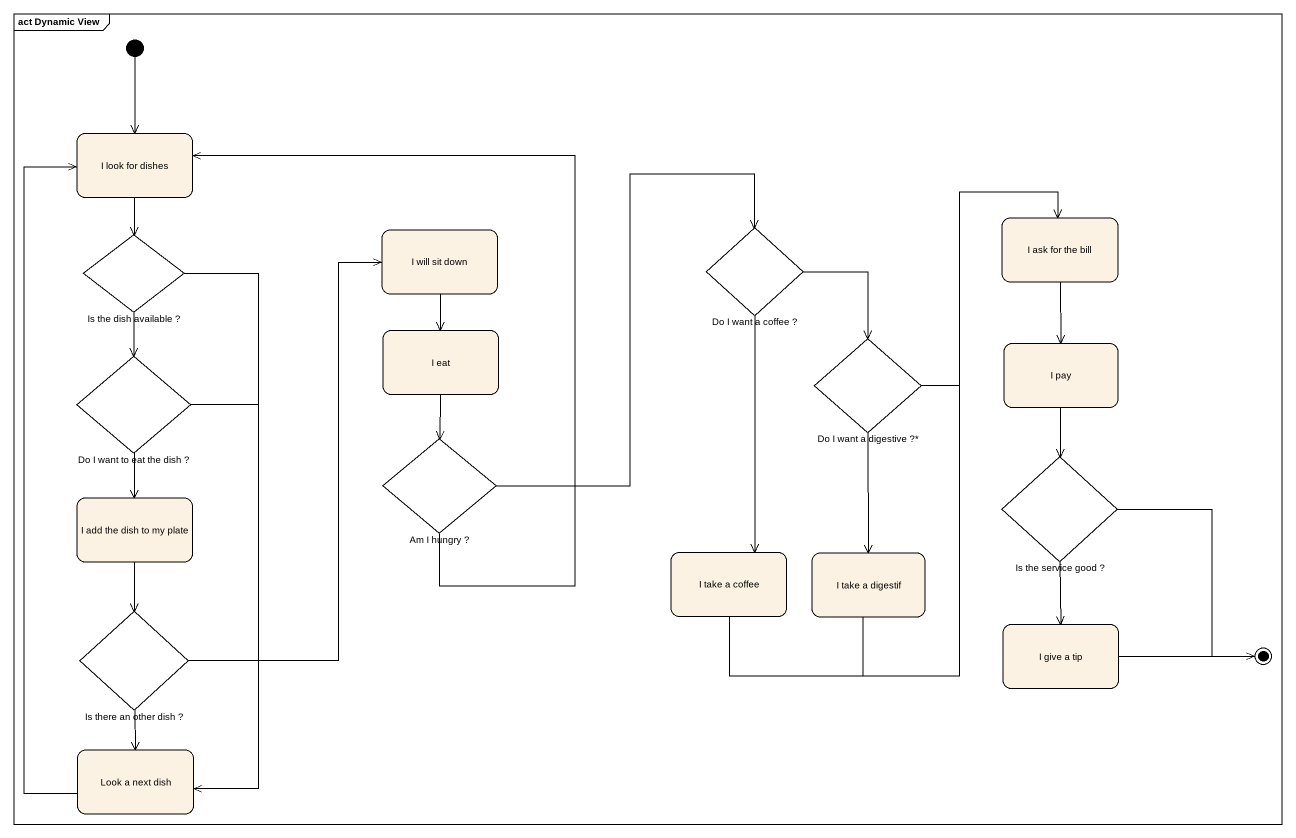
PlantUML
@startuml
mainframe act Dynamic View
hide empty description
state "I look for dishes" as I_look_for_dishes
state "Is the dish available ?" as Is_the_dish_available <<choice>>
state "I will sit down" as I_will_sit_down
state "Do I want a coffee ?" as Do_I_want_a_coffee <<choice>>
state "I ask for the bill" as I_ask_for_the_bill
state "I eat" as I_eat
state "Do I want to eat the dish ?" as Do_I_want_to_eat_the_dish <<choice>>
state "Do I want a digestive ?*" as Do_I_want_a_digestive <<choice>>
state "I pay" as I_pay
state "Am I hungry ?" as Am_I_hungry <<choice>>
state "Is the service good ?" as Is_the_service_good <<choice>>
state "I add the dish to my plate" as I_add_the_dish_to_my_plate
state "I take a coffee" as I_take_a_coffee
state "I take a digestif" as I_take_a_digestif
state "Is there an other dish ?" as Is_there_an_other_dish <<choice>>
state "I give a tip" as I_give_a_tip
state "Look a next dish" as Look_a_next_dish
[*] --> I_look_for_dishes
I_look_for_dishes --> Is_the_dish_available
Is_the_dish_available --> Do_I_want_to_eat_the_dish
Is_the_dish_available --> Look_a_next_dish
I_will_sit_down --> I_eat
Do_I_want_a_coffee --> Do_I_want_a_digestive
Do_I_want_a_coffee --> I_take_a_coffee
I_ask_for_the_bill --> I_pay
I_eat --> Am_I_hungry
Do_I_want_to_eat_the_dish --> I_add_the_dish_to_my_plate
Do_I_want_to_eat_the_dish --> Look_a_next_dish
Do_I_want_a_digestive -up-> I_ask_for_the_bill
Do_I_want_a_digestive --> I_take_a_digestif
I_pay --> Is_the_service_good
Am_I_hungry -up-> I_look_for_dishes
Am_I_hungry -up-> Do_I_want_a_coffee
Is_the_service_good --> I_give_a_tip
I_add_the_dish_to_my_plate --> Is_there_an_other_dish
I_take_a_coffee -up-> I_ask_for_the_bill
I_take_a_digestif -up-> I_ask_for_the_bill
Is_there_an_other_dish -up-> I_will_sit_down
Is_there_an_other_dish --> Look_a_next_dish
Look_a_next_dish -up-> I_look_for_dishes
Is_the_service_good --> [*]
I_give_a_tip -right-> [*]
@enduml
